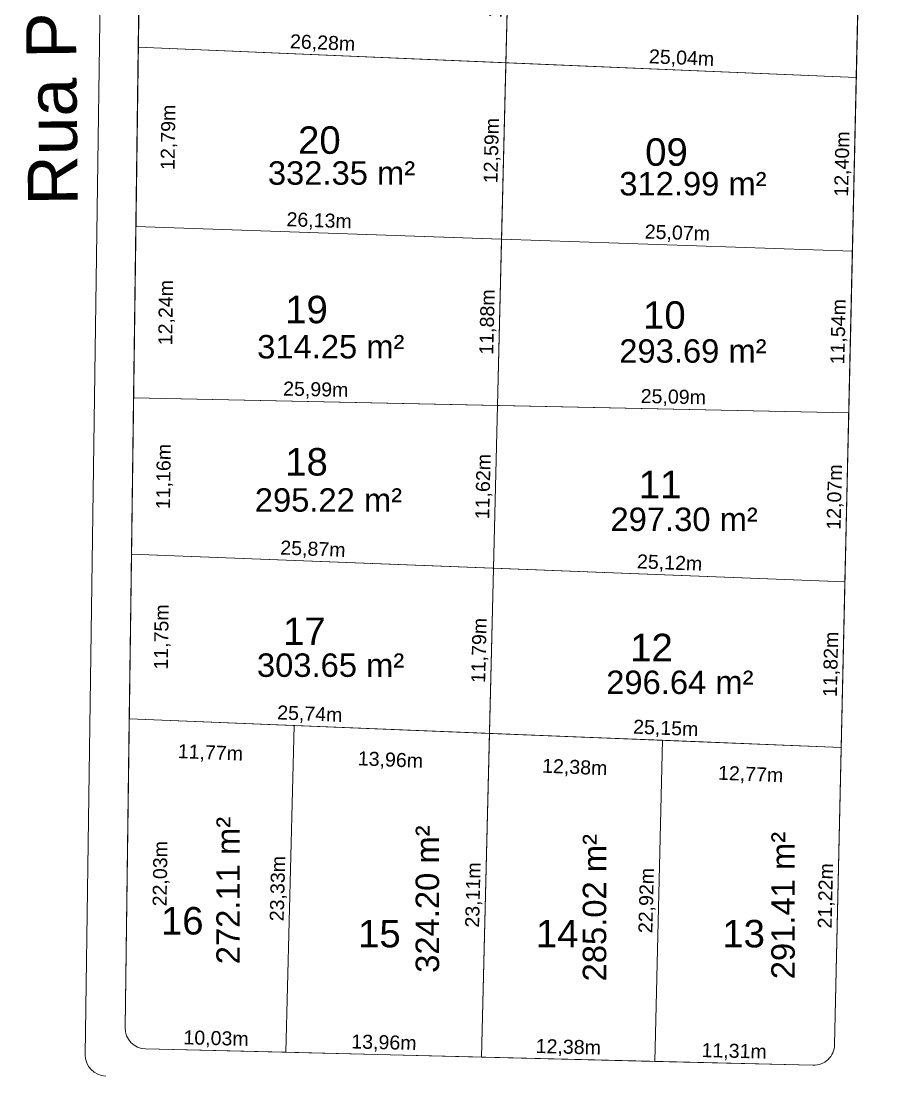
# Model space of a CAD drawing. Header units: metres. Extents: x 3808 to 8215, y 2374 to 6187.
# Drawn here: x 4560.4 to 4622.1, y 4809 to 4884.1 of the extents above; entities that cross this region are included whole.
import ezdxf
from ezdxf.enums import TextEntityAlignment as Align

# ---------------------------------------------------------------- set-up
doc = ezdxf.new("R2010")
doc.units = ezdxf.units.M
for name, color, linetype in [('Areas Lotes', 1, 'Continuous'), ('Calçada', 8, 'Continuous'), ('COTAS', 7, 'Continuous'), ('Lote', 7, 'Continuous'), ('Nome das Ruas', 7, 'Continuous'), ('quadras', 7, 'Continuous')]:
    doc.layers.add(name, color=color, linetype=linetype)
doc.styles.add('Arial', font='arial.ttf')
doc.dimstyles.new('Copy(2) of ISO-25', dxfattribs={"dimtxt": 1, "dimasz": 2.5, "dimexe": 1.25, "dimexo": 0.625, "dimgap": 0.2, "dimtad": 1, "dimtoh": 1, "dimlfac": 1, "dimzin": 1, "dimtxsty": 'Arial', "dimblk": 'NONE', "dimcen": 0, "dimse1": 1, "dimse2": 1, "dimsd1": 1, "dimsd2": 1, "dimclrt": 256, "dimaunit": 1, "dimadec": 3, "dimazin": 0, "dimtfac": 1, "dimtmove": 0, "dimatfit": 3, "dimldrblk": 'NONE', "dimfxl": 1, "dimtolj": 1, "dimtzin": 0, "dimarcsym": 0})

# ---------------------------------------------------------------- blocks, each defined once
blk = doc.blocks.new('*D3980')
at = {"layer": 'Defpoints', "color": 0, "linetype": 'Continuous', "transparency": 16777216}
for p in [(4620.576, 4904.436), (4620.027, 4880.046), (4620.027, 4880.046)]:
    blk.add_point(p, dxfattribs=at)
at = {"layer": 'COTAS', "linetype": 'Continuous', "lineweight": 5, "transparency": 16777216, "insert": (4619.501, 4892.259), "char_height": 1, "attachment_point": 5, "rotation": 88.71095, "style": 'Arial'}
blk.add_mtext('\\A1;24,40m', dxfattribs=at)
blk = doc.blocks.new('_None')
blk = doc.blocks.new('*D3981')
at = {"layer": 'Defpoints', "color": 0, "linetype": 'Continuous', "transparency": 16777216}
for p in [(4620.027, 4880.046), (4619.748, 4867.65), (4619.748, 4867.65)]:
    blk.add_point(p, dxfattribs=at)
at = {"layer": 'COTAS', "linetype": 'Continuous', "lineweight": 5, "transparency": 16777216, "insert": (4619.087, 4873.866), "char_height": 1, "attachment_point": 5, "rotation": 88.71095, "style": 'Arial'}
blk.add_mtext('\\A1;12,40m', dxfattribs=at)
blk = doc.blocks.new('*D3982')
at = {"layer": 'Defpoints', "color": 0, "linetype": 'Continuous', "transparency": 16777216}
for p in [(4619.748, 4867.65), (4619.489, 4856.115), (4619.489, 4856.115)]:
    blk.add_point(p, dxfattribs=at)
at = {"layer": 'COTAS', "linetype": 'Continuous', "lineweight": 5, "transparency": 16777216, "insert": (4618.818, 4861.9), "char_height": 1, "attachment_point": 5, "rotation": 88.71095, "style": 'Arial'}
blk.add_mtext('\\A1;11,54m', dxfattribs=at)
blk = doc.blocks.new('*D3983')
at = {"layer": 'Defpoints', "color": 0, "linetype": 'Continuous', "transparency": 16777216}
for p in [(4619.489, 4856.115), (4619.217, 4844.052), (4619.217, 4844.052)]:
    blk.add_point(p, dxfattribs=at)
at = {"layer": 'COTAS', "linetype": 'Continuous', "lineweight": 5, "transparency": 16777216, "insert": (4618.552, 4850.101), "char_height": 1, "attachment_point": 5, "rotation": 88.71095, "style": 'Arial'}
blk.add_mtext('\\A1;12,07m', dxfattribs=at)
blk = doc.blocks.new('*D3984')
at = {"layer": 'Defpoints', "color": 0, "linetype": 'Continuous', "transparency": 16777216}
for p in [(4619.217, 4844.052), (4618.951, 4832.235), (4618.951, 4832.235)]:
    blk.add_point(p, dxfattribs=at)
at = {"layer": 'COTAS', "linetype": 'Continuous', "lineweight": 5, "transparency": 16777216, "insert": (4618.284, 4838.162), "char_height": 1, "attachment_point": 5, "rotation": 88.71095, "style": 'Arial'}
blk.add_mtext('\\A1;11,82m', dxfattribs=at)
blk = doc.blocks.new('*D3985')
at = {"layer": 'Defpoints', "color": 0, "linetype": 'Continuous', "transparency": 16777216}
for p in [(4618.951, 4832.235), (4618.474, 4811.017), (4618.474, 4811.017)]:
    blk.add_point(p, dxfattribs=at)
at = {"layer": 'COTAS', "linetype": 'Continuous', "lineweight": 5, "transparency": 16777216, "insert": (4617.912, 4821.644), "char_height": 1, "attachment_point": 5, "rotation": 88.71095, "style": 'Arial'}
blk.add_mtext('\\A1;21,22m', dxfattribs=at)
blk = doc.blocks.new('*D3986')
at = {"layer": 'Defpoints', "color": 0, "linetype": 'Continuous', "transparency": 16777216}
for p in [(4605.63, 4809.829), (4605.63, 4809.829), (4616.937, 4809.551)]:
    blk.add_point(p, dxfattribs=at)
at = {"layer": 'COTAS', "linetype": 'Continuous', "lineweight": 5, "transparency": 16777216, "insert": (4611.304, 4810.491), "char_height": 1, "attachment_point": 5, "rotation": 358.59091, "style": 'Arial'}
blk.add_mtext('\\A1;11,31m', dxfattribs=at)
blk = doc.blocks.new('*D3987')
at = {"layer": 'Defpoints', "color": 0, "linetype": 'Continuous', "transparency": 16777216}
for p in [(4593.251, 4810.134), (4605.63, 4809.829), (4605.63, 4809.829)]:
    blk.add_point(p, dxfattribs=at)
at = {"layer": 'COTAS', "linetype": 'Continuous', "lineweight": 5, "transparency": 16777216, "insert": (4599.461, 4810.782), "char_height": 1, "attachment_point": 5, "rotation": 358.59091, "style": 'Arial'}
blk.add_mtext('\\A1;12,38m', dxfattribs=at)
blk = doc.blocks.new('*D3988')
at = {"layer": 'Defpoints', "color": 0, "linetype": 'Continuous', "transparency": 16777216}
for p in [(4579.294, 4810.477), (4579.294, 4810.477), (4593.251, 4810.134)]:
    blk.add_point(p, dxfattribs=at)
at = {"layer": 'COTAS', "linetype": 'Continuous', "lineweight": 5, "transparency": 16777216, "insert": (4586.292, 4811.106), "char_height": 1, "attachment_point": 5, "rotation": 358.59091, "style": 'Arial'}
blk.add_mtext('\\A1;13,96m', dxfattribs=at)
blk = doc.blocks.new('*D3989')
at = {"layer": 'Defpoints', "color": 0, "linetype": 'Continuous', "transparency": 16777216}
for p in [(4569.271, 4810.724), (4569.271, 4810.724), (4579.294, 4810.477)]:
    blk.add_point(p, dxfattribs=at)
at = {"layer": 'COTAS', "linetype": 'Continuous', "lineweight": 5, "transparency": 16777216, "insert": (4574.302, 4811.401), "char_height": 1, "attachment_point": 5, "rotation": 358.59091, "style": 'Arial'}
blk.add_mtext('\\A1;10,03m', dxfattribs=at)
blk = doc.blocks.new('*D3990')
at = {"layer": 'Defpoints', "color": 0, "linetype": 'Continuous', "transparency": 16777216}
for p in [(4579.87, 4833.797), (4579.294, 4810.477), (4579.294, 4810.477)]:
    blk.add_point(p, dxfattribs=at)
at = {"layer": 'COTAS', "linetype": 'Continuous', "lineweight": 5, "transparency": 16777216, "insert": (4578.781, 4822.157), "char_height": 1, "attachment_point": 5, "rotation": 88.58453, "style": 'Arial'}
blk.add_mtext('\\A1;23,33m', dxfattribs=at)
blk = doc.blocks.new('*D3991')
at = {"layer": 'Defpoints', "color": 0, "linetype": 'Continuous', "transparency": 16777216}
for p in [(4593.822, 4833.239), (4593.251, 4810.134), (4593.251, 4810.134)]:
    blk.add_point(p, dxfattribs=at)
at = {"layer": 'COTAS', "linetype": 'Continuous', "lineweight": 5, "transparency": 16777216, "insert": (4592.736, 4821.706), "char_height": 1, "attachment_point": 5, "rotation": 88.58453, "style": 'Arial'}
blk.add_mtext('\\A1;23,11m', dxfattribs=at)
blk = doc.blocks.new('*D3992')
at = {"layer": 'Defpoints', "color": 0, "linetype": 'Continuous', "transparency": 16777216}
for p in [(4606.197, 4832.745), (4605.63, 4809.829), (4605.63, 4809.829)]:
    blk.add_point(p, dxfattribs=at)
at = {"layer": 'COTAS', "linetype": 'Continuous', "lineweight": 5, "transparency": 16777216, "insert": (4605.113, 4821.307), "char_height": 1, "attachment_point": 5, "rotation": 88.58453, "style": 'Arial'}
blk.add_mtext('\\A1;22,92m', dxfattribs=at)
blk = doc.blocks.new('*D3993')
at = {"layer": 'Defpoints', "color": 0, "linetype": 'Continuous', "transparency": 16777216}
for p in [(4568.105, 4834.267), (4571.345, 4834.223), (4567.808, 4812.244)]:
    blk.add_point(p, dxfattribs=at)
at = {"layer": 'COTAS', "linetype": 'Continuous', "lineweight": 5, "transparency": 16777216, "insert": (4570.395, 4823.222), "char_height": 1, "attachment_point": 5, "rotation": 89.22676, "style": 'Arial'}
blk.add_mtext('\\A1;22,03m', dxfattribs=at)
blk = doc.blocks.new('*D3994')
at = {"layer": 'Defpoints', "color": 0, "linetype": 'Continuous', "transparency": 16777216}
for p in [(4568.264, 4846.021), (4571.361, 4845.979), (4568.105, 4834.267)]:
    blk.add_point(p, dxfattribs=at)
at = {"layer": 'COTAS', "linetype": 'Continuous', "lineweight": 5, "transparency": 16777216, "insert": (4570.481, 4840.113), "char_height": 1, "attachment_point": 5, "rotation": 89.22676, "style": 'Arial'}
blk.add_mtext('\\A1;11,75m', dxfattribs=at)
blk = doc.blocks.new('*D3995')
at = {"layer": 'Defpoints', "color": 0, "linetype": 'Continuous', "transparency": 16777216}
for p in [(4568.415, 4857.175), (4571.511, 4857.134), (4568.264, 4846.021)]:
    blk.add_point(p, dxfattribs=at)
at = {"layer": 'COTAS', "linetype": 'Continuous', "lineweight": 5, "transparency": 16777216, "insert": (4570.635, 4851.567), "char_height": 1, "attachment_point": 5, "rotation": 89.22676, "style": 'Arial'}
blk.add_mtext('\\A1;11,16m', dxfattribs=at)
blk = doc.blocks.new('*D3996')
at = {"layer": 'Defpoints', "color": 0, "linetype": 'Continuous', "transparency": 16777216}
for p in [(4568.58, 4869.412), (4571.676, 4869.37), (4568.415, 4857.175)]:
    blk.add_point(p, dxfattribs=at)
at = {"layer": 'COTAS', "linetype": 'Continuous', "lineweight": 5, "transparency": 16777216, "insert": (4570.793, 4863.263), "char_height": 1, "attachment_point": 5, "rotation": 89.22676, "style": 'Arial'}
blk.add_mtext('\\A1;12,24m', dxfattribs=at)
blk = doc.blocks.new('*D3997')
at = {"layer": 'Defpoints', "color": 0, "linetype": 'Continuous', "transparency": 16777216}
for p in [(4568.752, 4882.197), (4571.849, 4882.155), (4568.58, 4869.412)]:
    blk.add_point(p, dxfattribs=at)
at = {"layer": 'COTAS', "linetype": 'Continuous', "lineweight": 5, "transparency": 16777216, "insert": (4570.962, 4875.773), "char_height": 1, "attachment_point": 5, "rotation": 89.22676, "style": 'Arial'}
blk.add_mtext('\\A1;12,79m', dxfattribs=at)
blk = doc.blocks.new('*D3998')
at = {"layer": 'Defpoints', "color": 0, "linetype": 'Continuous', "transparency": 16777216}
for p in [(4568.885, 4892.024), (4571.982, 4891.982), (4568.752, 4882.197)]:
    blk.add_point(p, dxfattribs=at)
at = {"layer": 'COTAS', "linetype": 'Continuous', "lineweight": 5, "transparency": 16777216, "insert": (4571.114, 4887.079), "char_height": 1, "attachment_point": 5, "rotation": 89.22676, "style": 'Arial'}
blk.add_mtext('\\A1;9,83m', dxfattribs=at)
blk = doc.blocks.new('*D4022')
at = {"layer": 'Defpoints', "color": 0, "linetype": 'Continuous', "transparency": 16777216}
for p in [(4568.752, 4882.197), (4568.752, 4882.197), (4595.005, 4881.096)]:
    blk.add_point(p, dxfattribs=at)
at = {"layer": 'COTAS', "linetype": 'Continuous', "lineweight": 5, "transparency": 16777216, "insert": (4581.912, 4882.446), "char_height": 1, "attachment_point": 5, "rotation": 357.59807, "style": 'Arial'}
blk.add_mtext('\\A1;26,28m', dxfattribs=at)
blk = doc.blocks.new('*D4023')
at = {"layer": 'Defpoints', "color": 0, "linetype": 'Continuous', "transparency": 16777216}
for p in [(4595.005, 4881.096), (4620.027, 4880.046), (4620.027, 4880.046)]:
    blk.add_point(p, dxfattribs=at)
at = {"layer": 'COTAS', "linetype": 'Continuous', "lineweight": 5, "transparency": 16777216, "insert": (4607.55, 4881.371), "char_height": 1, "attachment_point": 5, "rotation": 357.59807, "style": 'Arial'}
blk.add_mtext('\\A1;25,04m', dxfattribs=at)
blk = doc.blocks.new('*D4024')
at = {"layer": 'Defpoints', "color": 0, "linetype": 'Continuous', "transparency": 16777216}
for p in [(4568.58, 4869.412), (4568.58, 4869.412), (4594.694, 4868.513)]:
    blk.add_point(p, dxfattribs=at)
at = {"layer": 'COTAS', "linetype": 'Continuous', "lineweight": 5, "transparency": 16777216, "insert": (4581.664, 4869.763), "char_height": 1, "attachment_point": 5, "rotation": 358.02817, "style": 'Arial'}
blk.add_mtext('\\A1;26,13m', dxfattribs=at)
blk = doc.blocks.new('*D4025')
at = {"layer": 'Defpoints', "color": 0, "linetype": 'Continuous', "transparency": 16777216}
for p in [(4594.694, 4868.513), (4619.748, 4867.65), (4619.748, 4867.65)]:
    blk.add_point(p, dxfattribs=at)
at = {"layer": 'COTAS', "linetype": 'Continuous', "lineweight": 5, "transparency": 16777216, "insert": (4607.249, 4868.882), "char_height": 1, "attachment_point": 5, "rotation": 358.02817, "style": 'Arial'}
blk.add_mtext('\\A1;25,07m', dxfattribs=at)
blk = doc.blocks.new('*D4026')
at = {"layer": 'Defpoints', "color": 0, "linetype": 'Continuous', "transparency": 16777216}
for p in [(4568.415, 4857.175), (4568.415, 4857.175), (4594.4, 4856.636)]:
    blk.add_point(p, dxfattribs=at)
at = {"layer": 'COTAS', "linetype": 'Continuous', "lineweight": 5, "transparency": 16777216, "insert": (4581.424, 4857.706), "char_height": 1, "attachment_point": 5, "rotation": 358.81024, "style": 'Arial'}
blk.add_mtext('\\A1;25,99m', dxfattribs=at)
blk = doc.blocks.new('*D4027')
at = {"layer": 'Defpoints', "color": 0, "linetype": 'Continuous', "transparency": 16777216}
for p in [(4594.4, 4856.636), (4619.489, 4856.115), (4619.489, 4856.115)]:
    blk.add_point(p, dxfattribs=at)
at = {"layer": 'COTAS', "linetype": 'Continuous', "lineweight": 5, "transparency": 16777216, "insert": (4606.961, 4857.176), "char_height": 1, "attachment_point": 5, "rotation": 358.81024, "style": 'Arial'}
blk.add_mtext('\\A1;25,09m', dxfattribs=at)
blk = doc.blocks.new('*D4028')
at = {"layer": 'Defpoints', "color": 0, "linetype": 'Continuous', "transparency": 16777216}
for p in [(4568.264, 4846.021), (4568.264, 4846.021), (4594.113, 4845.022)]:
    blk.add_point(p, dxfattribs=at)
at = {"layer": 'COTAS', "linetype": 'Continuous', "lineweight": 5, "transparency": 16777216, "insert": (4581.22, 4846.322), "char_height": 1, "attachment_point": 5, "rotation": 357.78746, "style": 'Arial'}
blk.add_mtext('\\A1;25,87m', dxfattribs=at)
blk = doc.blocks.new('*D4029')
at = {"layer": 'Defpoints', "color": 0, "linetype": 'Continuous', "transparency": 16777216}
for p in [(4594.113, 4845.022), (4619.217, 4844.052), (4619.217, 4844.052)]:
    blk.add_point(p, dxfattribs=at)
at = {"layer": 'COTAS', "linetype": 'Continuous', "lineweight": 5, "transparency": 16777216, "insert": (4606.696, 4845.337), "char_height": 1, "attachment_point": 5, "rotation": 357.78746, "style": 'Arial'}
blk.add_mtext('\\A1;25,12m', dxfattribs=at)
blk = doc.blocks.new('*D4030')
at = {"layer": 'Defpoints', "color": 0, "linetype": 'Continuous', "transparency": 16777216}
for p in [(4568.105, 4834.267), (4579.87, 4833.797), (4579.748, 4830.755)]:
    blk.add_point(p, dxfattribs=at)
at = {"layer": 'COTAS', "linetype": 'Continuous', "lineweight": 5, "transparency": 16777216, "insert": (4573.898, 4831.791), "char_height": 1, "attachment_point": 5, "rotation": 357.71163, "style": 'Arial'}
blk.add_mtext('\\A1;11,77m', dxfattribs=at)
blk = doc.blocks.new('*D4031')
at = {"layer": 'Defpoints', "color": 0, "linetype": 'Continuous', "transparency": 16777216}
for p in [(4579.87, 4833.797), (4593.822, 4833.239), (4593.701, 4830.198)]:
    blk.add_point(p, dxfattribs=at)
at = {"layer": 'COTAS', "linetype": 'Continuous', "lineweight": 5, "transparency": 16777216, "insert": (4586.756, 4831.277), "char_height": 1, "attachment_point": 5, "rotation": 357.71163, "style": 'Arial'}
blk.add_mtext('\\A1;13,96m', dxfattribs=at)
blk = doc.blocks.new('*D4032')
at = {"layer": 'Defpoints', "color": 0, "linetype": 'Continuous', "transparency": 16777216}
for p in [(4593.822, 4833.239), (4606.197, 4832.745), (4606.075, 4829.703)]:
    blk.add_point(p, dxfattribs=at)
at = {"layer": 'COTAS', "linetype": 'Continuous', "lineweight": 5, "transparency": 16777216, "insert": (4599.92, 4830.751), "char_height": 1, "attachment_point": 5, "rotation": 357.71163, "style": 'Arial'}
blk.add_mtext('\\A1;12,38m', dxfattribs=at)
blk = doc.blocks.new('*D4033')
at = {"layer": 'Defpoints', "color": 0, "linetype": 'Continuous', "transparency": 16777216}
for p in [(4606.197, 4832.745), (4618.951, 4832.235), (4618.83, 4829.194)]:
    blk.add_point(p, dxfattribs=at)
at = {"layer": 'COTAS', "linetype": 'Continuous', "lineweight": 5, "transparency": 16777216, "insert": (4612.484, 4830.249), "char_height": 1, "attachment_point": 5, "rotation": 357.71163, "style": 'Arial'}
blk.add_mtext('\\A1;12,77m', dxfattribs=at)
blk = doc.blocks.new('*D4034')
at = {"layer": 'Defpoints', "color": 0, "linetype": 'Continuous', "transparency": 16777216}
for p in [(4568.105, 4834.267), (4593.822, 4833.239), (4593.822, 4833.239)]:
    blk.add_point(p, dxfattribs=at)
at = {"layer": 'COTAS', "linetype": 'Continuous', "lineweight": 5, "transparency": 16777216, "insert": (4580.996, 4834.554), "char_height": 1, "attachment_point": 5, "rotation": 357.71163, "style": 'Arial'}
blk.add_mtext('\\A1;25,74m', dxfattribs=at)
blk = doc.blocks.new('*D4035')
at = {"layer": 'Defpoints', "color": 0, "linetype": 'Continuous', "transparency": 16777216}
for p in [(4593.822, 4833.239), (4618.951, 4832.235), (4618.951, 4832.235)]:
    blk.add_point(p, dxfattribs=at)
at = {"layer": 'COTAS', "linetype": 'Continuous', "lineweight": 5, "transparency": 16777216, "insert": (4606.419, 4833.538), "char_height": 1, "attachment_point": 5, "rotation": 357.71163, "style": 'Arial'}
blk.add_mtext('\\A1;25,15m', dxfattribs=at)
blk = doc.blocks.new('*D4036')
at = {"layer": 'Defpoints', "color": 0, "linetype": 'Continuous', "transparency": 16777216}
for p in [(4594.113, 4845.022), (4594.113, 4845.022), (4593.822, 4833.239)]:
    blk.add_point(p, dxfattribs=at)
at = {"layer": 'COTAS', "linetype": 'Continuous', "lineweight": 5, "transparency": 16777216, "insert": (4593.167, 4839.151), "char_height": 1, "attachment_point": 5, "rotation": 88.58453, "style": 'Arial'}
blk.add_mtext('\\A1;11,79m', dxfattribs=at)
blk = doc.blocks.new('*D4037')
at = {"layer": 'Defpoints', "color": 0, "linetype": 'Continuous', "transparency": 16777216}
for p in [(4594.4, 4856.636), (4594.4, 4856.636), (4594.113, 4845.022)]:
    blk.add_point(p, dxfattribs=at)
at = {"layer": 'COTAS', "linetype": 'Continuous', "lineweight": 5, "transparency": 16777216, "insert": (4593.456, 4850.849), "char_height": 1, "attachment_point": 5, "rotation": 88.58453, "style": 'Arial'}
blk.add_mtext('\\A1;11,62m', dxfattribs=at)
blk = doc.blocks.new('*D4038')
at = {"layer": 'Defpoints', "color": 0, "linetype": 'Continuous', "transparency": 16777216}
for p in [(4594.677, 4868.513), (4594.694, 4868.513), (4594.4, 4856.636)]:
    blk.add_point(p, dxfattribs=at)
at = {"layer": 'COTAS', "linetype": 'Continuous', "lineweight": 5, "transparency": 16777216, "insert": (4593.746, 4862.594), "char_height": 1, "attachment_point": 5, "rotation": 88.58453, "style": 'Arial'}
blk.add_mtext('\\A1;11,88m', dxfattribs=at)
blk = doc.blocks.new('*D4039')
at = {"layer": 'Defpoints', "color": 0, "linetype": 'Continuous', "transparency": 16777216}
for p in [(4595.005, 4881.096), (4595.005, 4881.096), (4594.677, 4868.513)]:
    blk.add_point(p, dxfattribs=at)
at = {"layer": 'COTAS', "linetype": 'Continuous', "lineweight": 5, "transparency": 16777216, "insert": (4594.049, 4874.824), "char_height": 1, "attachment_point": 5, "rotation": 88.58453, "style": 'Arial'}
blk.add_mtext('\\A1;12,59m', dxfattribs=at)
blk = doc.blocks.new('*D4040')
at = {"layer": 'Defpoints', "color": 0, "linetype": 'Continuous', "transparency": 16777216}
for p in [(4595.276, 4892.074), (4595.276, 4892.074), (4595.005, 4881.096)]:
    blk.add_point(p, dxfattribs=at)
at = {"layer": 'COTAS', "linetype": 'Continuous', "lineweight": 5, "transparency": 16777216, "insert": (4594.34, 4886.605), "char_height": 1, "attachment_point": 5, "rotation": 88.58453, "style": 'Arial'}
blk.add_mtext('\\A1;10,98m', dxfattribs=at)
blk = doc.blocks.new('*D4042')
at = {"layer": 'Defpoints', "color": 0, "linetype": 'Continuous', "transparency": 16777216}
for p in [(4595.613, 4905.694), (4598.958, 4905.611), (4595.005, 4881.096)]:
    blk.add_point(p, dxfattribs=at)
at = {"layer": 'COTAS', "linetype": 'Continuous', "lineweight": 5, "transparency": 16777216, "insert": (4597.853, 4893.332), "char_height": 1, "attachment_point": 5, "rotation": 88.58453, "style": 'Arial'}
blk.add_mtext('\\A1;24,61m', dxfattribs=at)

msp = doc.modelspace()

# ---------------------------------------------------------------- linework, layer by layer
at = {"layer": 'Calçada', "linetype": 'Continuous', "lineweight": 5}
msp.add_line((4567.297, 4977.577), (4564.962, 4810.308), dxfattribs=at)
msp.add_arc((4566.461, 4810.287), 1.5, 179.20001, 268.66834, dxfattribs=at)
at = {"layer": 'Lote', "lineweight": 5}
for p, q in [((4595.526, 4902.199), (4593.251, 4810.134)), ((4568.752, 4882.197), (4620.027, 4880.046)), ((4594.677, 4868.513), (4568.58, 4869.412)), ((4619.748, 4867.65), (4594.694, 4868.513)), ((4568.415, 4857.175), (4619.489, 4856.115)), ((4568.264, 4846.021), (4619.217, 4844.052)), ((4568.105, 4834.267), (4618.951, 4832.235)), ((4579.87, 4833.797), (4579.294, 4810.477)), ((4606.197, 4832.745), (4605.63, 4809.829))]:
    msp.add_line(p, q, dxfattribs=at)
at = {"layer": 'Lote', "linetype": 'Continuous', "lineweight": 5, "flags": 128}
msp.add_lwpolyline([(4595.526, 4902.199), (4595.005, 4881.096), (4620.027, 4880.046), (4620.576, 4904.436), (4599.104, 4905.518)], dxfattribs=at)
for points in [[(4568.885, 4892.024), (4568.752, 4882.197), (4595.005, 4881.096), (4595.276, 4892.074)], [(4594.694, 4868.513), (4595.005, 4881.096), (4568.752, 4882.197), (4568.58, 4869.412)], [(4595.005, 4881.096), (4594.694, 4868.513), (4619.748, 4867.65), (4620.027, 4880.046)], [(4568.58, 4869.412), (4568.415, 4857.175), (4594.4, 4856.636), (4594.694, 4868.513)], [(4619.489, 4856.115), (4619.748, 4867.65), (4594.694, 4868.513), (4594.4, 4856.636)], [(4594.113, 4845.022), (4594.4, 4856.636), (4568.415, 4857.175), (4568.264, 4846.021)], [(4594.4, 4856.636), (4594.113, 4845.022), (4619.217, 4844.052), (4619.489, 4856.115)], [(4568.264, 4846.021), (4568.105, 4834.267), (4593.822, 4833.239), (4594.113, 4845.022)], [(4594.113, 4845.022), (4593.822, 4833.239), (4618.951, 4832.235), (4619.217, 4844.052)], [(4593.822, 4833.239), (4579.87, 4833.797), (4579.294, 4810.477), (4593.251, 4810.134)], [(4606.197, 4832.745), (4593.822, 4833.239), (4593.251, 4810.134), (4605.63, 4809.829)]]:
    msp.add_lwpolyline(points, close=True, dxfattribs=at)
for points in [[(4579.87, 4833.797), (4568.105, 4834.267), (4567.808, 4812.244, 0.410967), (4569.271, 4810.724), (4579.294, 4810.477)], [(4605.63, 4809.829), (4616.937, 4809.551, 0.414827), (4618.474, 4811.017), (4618.951, 4832.235), (4606.197, 4832.745)]]:
    msp.add_lwpolyline(points, format="xyb", close=True, dxfattribs=at)
at = {"layer": 'quadras', "lineweight": 5}
for p, q in [((4567.808, 4812.244), (4570.016, 4975.863)), ((4622.15, 4974.363), (4618.474, 4811.017)), ((4616.937, 4809.551), (4569.271, 4810.724))]:
    msp.add_line(p, q, dxfattribs=at)
at = {"layer": 'quadras', "linetype": 'Continuous', "lineweight": 5, "flags": 128}
msp.add_lwpolyline([(4622.15, 4974.363, 0.412188), (4620.694, 4975.896), (4571.56, 4977.342, 0.418885), (4570.016, 4975.863), (4567.808, 4812.244, 0.410967), (4569.271, 4810.724), (4616.937, 4809.551, 0.414827), (4618.474, 4811.017)], format="xyb", close=True, dxfattribs=at)
at = {"layer": 'quadras', "lineweight": 5}
for centre, start, end in [((4569.308, 4812.223), 179.22676, 268.59091), ((4616.974, 4811.051), 268.59091, 358.71095)]:
    msp.add_arc(centre, 1.5, start, end, dxfattribs=at)

# ---------------------------------------------------------------- texts
at = {"layer": 'Areas Lotes', "linetype": 'Continuous', "lineweight": 5, "style": 'Arial'}
for s, p in [('332.35 m²', (4578.005, 4872.391)), ('312.99 m²', (4603.102, 4871.626)), ('314.25 m²', (4577.239, 4859.994)), ('293.69 m²', (4603.102, 4859.688)), ('295.22 m²', (4577.07, 4849.056)), ('297.30 m²', (4602.473, 4847.678)), ('303.65 m²', (4577.223, 4837.27)), ('296.64 m²', (4602.167, 4836.046))]:
    msp.add_text(s, height=1.6726, dxfattribs=at).set_placement(p)
for s, p in [('272.11 m²', (4575.998, 4816.761)), ('324.20 m²', (4590.23, 4816.149)), ('291.41 m²', (4615.633, 4815.69)), ('285.02 m²', (4602.167, 4815.537))]:
    msp.add_text(s, height=1.6726, rotation=90, dxfattribs=at).set_placement(p)
at = {"layer": 'COTAS', "linetype": 'Continuous', "lineweight": 5, "style": 'Arial'}
for s, p in [('20', (4581.683, 4874.596)), ('09', (4606.475, 4873.744)), ('19', (4580.765, 4862.505)), ('10', (4606.322, 4862.111)), ('18', (4580.765, 4851.638)), ('11', (4606.016, 4850.02)), ('17', (4580.612, 4839.547)), ('12', (4605.404, 4838.388)), ('16', (4571.889, 4818.885)), ('15', (4585.968, 4817.966)), ('14', (4598.669, 4817.966)), ('13', (4611.983, 4817.966))]:
    msp.add_text(s, height=1.96, dxfattribs=at).set_placement(p, align=Align.CENTER)
at = {"layer": 'Nome das Ruas', "lineweight": 5, "style": 'Arial'}
msp.add_text('Rua Presílio de Souza', height=3.55, rotation=90.58315, dxfattribs=at).set_placement((4564.426, 4870.927, 165.916))

# ---------------------------------------------------------------- dimensions: what is measured, and where the dimension line sits
at = {"layer": 'COTAS', "linetype": 'Continuous', "lineweight": 5}
for p1, p2, distance, picture, middle in [((4595.005, 4881.096), (4595.613, 4905.694), -3.346, '*D4042', (4597.853, 4893.332)), ((4595.005, 4881.096), (4568.752, 4882.197), 0, '*D4022', (4581.912, 4882.446)), ((4595.005, 4881.096), (4620.027, 4880.046), 0, '*D4023', (4607.55, 4881.371)), ((4594.694, 4868.513), (4568.58, 4869.412), 0, '*D4024', (4581.664, 4869.763)), ((4594.694, 4868.513), (4619.748, 4867.65), 0, '*D4025', (4607.249, 4868.882)), ((4594.4, 4856.636), (4568.415, 4857.175), 0, '*D4026', (4581.424, 4857.706)), ((4594.4, 4856.636), (4619.489, 4856.115), 0, '*D4027', (4606.961, 4857.176)), ((4594.113, 4845.022), (4568.264, 4846.021), 0, '*D4028', (4581.22, 4846.322)), ((4568.1054, 4834.2671), (4568.264, 4846.0207), -3.097, '*D3994', (4570.4805, 4840.1129)), ((4594.113, 4845.022), (4619.217, 4844.052), 0, '*D4029', (4606.696, 4845.337)), ((4593.822, 4833.239), (4594.113, 4845.022), 0, '*D4036', (4593.167, 4839.151)), ((4568.105, 4834.267), (4593.822, 4833.239), 0, '*D4034', (4580.996, 4834.554)), ((4567.808, 4812.244), (4568.105, 4834.267), -3.24, '*D3993', (4570.395, 4823.222)), ((4568.105, 4834.267), (4579.87, 4833.797), -3.044, '*D4030', (4573.898, 4831.791)), ((4579.87, 4833.797), (4579.294, 4810.477), 0, '*D3990', (4578.781, 4822.157)), ((4593.822, 4833.239), (4618.951, 4832.235), 0, '*D4035', (4606.419, 4833.538)), ((4593.822, 4833.239), (4593.251, 4810.134), 0, '*D3991', (4592.736, 4821.706)), ((4606.197, 4832.745), (4605.63, 4809.829), 0, '*D3992', (4605.113, 4821.307)), ((4579.294, 4810.477), (4569.271, 4810.724), 0, '*D3989', (4574.302, 4811.401)), ((4593.251, 4810.134), (4579.294, 4810.477), 0, '*D3988', (4586.292, 4811.106)), ((4593.251, 4810.134), (4605.63, 4809.829), 0, '*D3987', (4599.461, 4810.782)), ((4616.937, 4809.551), (4605.63, 4809.829), 0, '*D3986', (4611.304, 4810.491))]:
    dim = msp.add_aligned_dim(p1=p1, p2=p2, distance=distance, dimstyle='Copy(2) of ISO-25', override={"dimpost": 'm'}, dxfattribs=at)
    dim.commit()
    dim.dimension.update_dxf_attribs({"geometry": picture, "text_midpoint": middle})
for base, p1, p2, angle, picture, middle in [((4620.027, 4880.046), (4620.576, 4904.436), (4620.027, 4880.046), 88.71095, '*D3980', (4619.501, 4892.259)), ((4571.982, 4891.982), (4568.752, 4882.197), (4568.885, 4892.024), 269.22676, '*D3998', (4571.114, 4887.079)), ((4595.276, 4892.074), (4595.005, 4881.096), (4595.276, 4892.074), 268.58453, '*D4040', (4594.34, 4886.605)), ((4571.849, 4882.155), (4568.58, 4869.412), (4568.752, 4882.197), 269.22676, '*D3997', (4570.962, 4875.773)), ((4595.005, 4881.096), (4594.677, 4868.513), (4595.005, 4881.096), 268.58453, '*D4039', (4594.049, 4874.824)), ((4619.748, 4867.65), (4620.027, 4880.046), (4619.748, 4867.65), 88.71095, '*D3981', (4619.087, 4873.866)), ((4571.676, 4869.37), (4568.415, 4857.175), (4568.58, 4869.412), 269.22676, '*D3996', (4570.793, 4863.263)), ((4594.694, 4868.513), (4594.4, 4856.636), (4594.677, 4868.513), 268.58453, '*D4038', (4593.746, 4862.594)), ((4619.489, 4856.115), (4619.748, 4867.65), (4619.489, 4856.115), 88.71095, '*D3982', (4618.818, 4861.9)), ((4571.511, 4857.134), (4568.264, 4846.021), (4568.415, 4857.175), 269.22676, '*D3995', (4570.635, 4851.567)), ((4594.4, 4856.636), (4594.113, 4845.022), (4594.4, 4856.636), 268.58453, '*D4037', (4593.456, 4850.849)), ((4619.217, 4844.052), (4619.489, 4856.115), (4619.217, 4844.052), 88.71095, '*D3983', (4618.552, 4850.101)), ((4618.951, 4832.235), (4619.217, 4844.052), (4618.951, 4832.235), 88.71095, '*D3984', (4618.284, 4838.162)), ((4593.701, 4830.198), (4579.87, 4833.797), (4593.822, 4833.239), 177.71163, '*D4031', (4586.756, 4831.277)), ((4606.075, 4829.703), (4593.822, 4833.239), (4606.197, 4832.745), 177.71163, '*D4032', (4599.92, 4830.751)), ((4618.8299, 4829.1936), (4606.1965, 4832.7449), (4618.9514, 4832.2352), 177.71163, '*D4033', (4612.4844, 4830.2488)), ((4618.474, 4811.017), (4618.951, 4832.235), (4618.474, 4811.017), 88.71095, '*D3985', (4617.912, 4821.644))]:
    dim = msp.add_linear_dim(base=base, p1=p1, p2=p2, angle=angle, dimstyle='Copy(2) of ISO-25', override={"dimpost": 'm', "dimtmove": 1}, dxfattribs=at)
    dim.commit()
    dim.dimension.update_dxf_attribs({"geometry": picture, "text_midpoint": middle})

doc.saveas('drawing.dxf')
